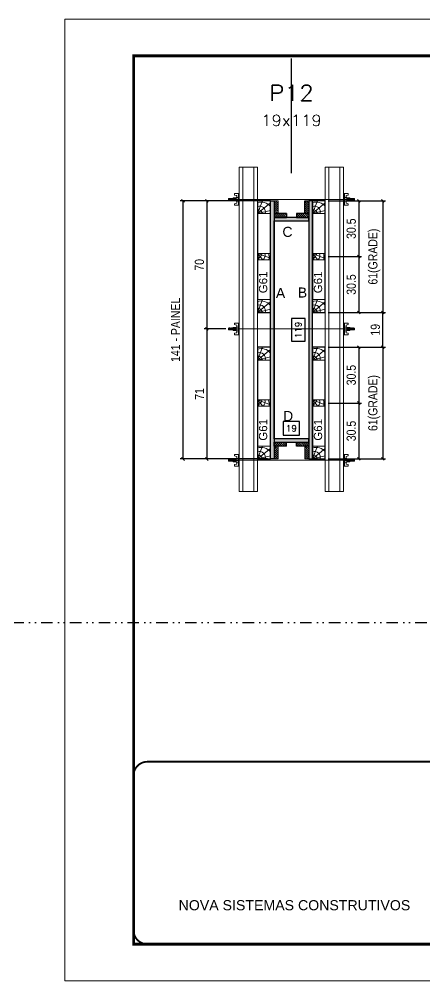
# Model space of a CAD drawing. Extents: x 13770 to 23315, y 867 to 16997.
# Drawn here: x 17519 to 17963, y 11204 to 12254 of the extents above; entities that cross this region are included whole.
import ezdxf
from ezdxf.enums import TextEntityAlignment as Align

# ---------------------------------------------------------------- set-up
doc = ezdxf.new("R2010")
doc.units = 0
for name, pattern in [('CONTINUO', [0]), ('DASHED', [0.75, 0.5, -0.25]), ('DIVIDE2', [0.625, 0.25, -0.125, 0, -0.125, 0, -0.125]), ('HIDDEN', [0.375, 0.25, -0.125])]:
    doc.linetypes.add(name, pattern=pattern)
for name, color, linetype in [('COTA', 241, 'Continuous'), ('cotas', 4, 'Continuous'), ('MEIO_PONT', 93, 'Continuous'), ('Nível', 160, 'Continuous'), ('Painéis', 200, 'Continuous'), ('SARRAFO', 251, 'Continuous'), ('Texto de Titulo', 7, 'Continuous'), ('Texto Qtd Sarr', 242, 'Continuous'), ('TEXTO_GERAL', 7, 'Continuous')]:
    doc.layers.add(name, color=color, linetype=linetype)
for name, color, linetype, lineweight in [('Folhas', 255, 'Continuous', 9), ('Hachura', 251, 'Continuous', 9), ('Madeira', 126, 'Continuous', 18), ('Perfil Metálico', 224, 'Continuous', 18), ('SARRAFO DE PRESSAO', 251, 'DASHED', 9), ('Texto Seção', 7, 'Continuous', 15)]:
    doc.layers.add(name, color=color, linetype=linetype, lineweight=lineweight)
doc.styles.add('ARIAL', font='arial.ttf')
doc.styles.add('COTA TECNICA 2X', font='techl___.ttf', dxfattribs={"height": 10})
doc.styles.add('ROMANS', font='romans.shx')
doc.styles.add('SANSSERIF', font='sas_____.pfb')
doc.dimstyles.new('SECAO PILAR', dxfattribs={"dimtxt": 10, "dimasz": 3, "dimexe": 3, "dimexo": 3, "dimgap": 3, "dimtad": 1, "dimdec": 1, "dimlfac": 0.5, "dimzin": 12, "dimdsep": 46, "dimtxsty": 'COTA TECNICA 2X', "dimblk1": 'OBLIQUE', "dimblk2": 'OBLIQUE', "dimsah": 1, "dimcen": 0.9, "dimclrd": 256, "dimclre": 256, "dimclrt": 256, "dimadec": 1, "dimazin": 3, "dimtfac": 1, "dimtdec": 1, "dimtmove": 0, "dimatfit": 3, "dimfxl": 1, "dimtolj": 1, "dimtzin": 12, "dimarcsym": 0})
doc.dimstyles.new('SECÇÃO 2', dxfattribs={"dimtxt": 7, "dimasz": 6, "dimexe": 0.18, "dimexo": 2, "dimgap": -4, "dimtad": 3, "dimdec": 1, "dimlfac": 0.5, "dimzin": 12, "dimdsep": 46, "dimtxsty": 'ROMANS', "dimblk": 'ARCHTICK', "dimcen": 0.09, "dimse1": 1, "dimse2": 1, "dimsd1": 1, "dimsd2": 1, "dimclrd": 180, "dimclre": 5, "dimclrt": 1, "dimadec": 0, "dimazin": 3, "dimtfac": 1, "dimtdec": 1, "dimtofl": 0, "dimtmove": 0, "dimatfit": 3, "dimldrblk": 'ARCHTICK', "dimfxl": 1, "dimtolj": 1, "dimtzin": 0, "dimarcsym": 0})

# ---------------------------------------------------------------- blocks, each defined once
blk = doc.blocks.new('9999999999')
at = {"color": 30, "linetype": 'CONTINUO', "const_width": 2}
blk.add_lwpolyline([(99584, 34230.2), (99584, 34414.4, 0.414214), (99569, 34429.4), (98229, 34429.4, 0.414214), (98214, 34414.4), (98214, 34245.2, 0.414214), (98229, 34230.2), (99584, 34230.2)], format="xyb", dxfattribs=at)
at = {"layer": 'Folhas'}
blk.add_lwpolyline([(98139, 34190.2), (99624, 34190.2), (99624, 35240.2), (98139, 35240.2)], close=True, dxfattribs=at)
at = {"layer": 'Folhas', "color": 30, "const_width": 3}
blk.add_lwpolyline([(98214, 34230.2), (99584, 34230.2), (99584, 35200.2), (98214, 35200.2)], close=True, dxfattribs=at)
at = {"color": 7, "linetype": 'Continuous', "ltscale": 5, "style": 'ARIAL'}
blk.add_text('NOVA SISTEMAS CONSTRUTIVOS', height=11.059, dxfattribs=at).set_placement((98263.2, 34267.2))
blk = doc.blocks.new('*D773')
at = {"layer": 'COTA', "color": 180, "lineweight": -2, "transparency": 16777216}
for p, q in [((17832, 11927.4), (17817, 11927.4)), ((17817, 11927.4), (17817, 11902.7)), ((17832, 11902.7), (17832, 11927.4)), ((17817, 11902.7), (17832, 11902.7))]:
    blk.add_line(p, q, dxfattribs=at)
at = {"layer": 'Defpoints', "color": 0, "transparency": 16777216}
for p in [(17798, 12034), (17798, 11796), (17836, 11796)]:
    blk.add_point(p, dxfattribs=at)
at = {"layer": 'COTA', "color": 1, "transparency": 16777216, "insert": (17824.5, 11915), "char_height": 7, "attachment_point": 5, "rotation": 90, "style": 'ROMANS'}
blk.add_mtext('\\A1;119', dxfattribs=at)
blk = doc.blocks.new('_ArchTick')
at = {"color": 0, "linetype": 'ByBlock', "const_width": 0.15}
blk.add_lwpolyline([(-0.5, -0.5), (0.5, 0.5)], dxfattribs=at)
blk = doc.blocks.new('*D774')
at = {"layer": 'COTA', "color": 180, "lineweight": -2, "transparency": 16777216}
for p, q in [((17826, 11815), (17808, 11815)), ((17808, 11815), (17808, 11800)), ((17826, 11800), (17826, 11815)), ((17808, 11800), (17826, 11800))]:
    blk.add_line(p, q, dxfattribs=at)
at = {"layer": 'Defpoints', "color": 0, "transparency": 16777216}
for p in [(17798, 12016.7), (17836, 12016.7), (17798, 11796)]:
    blk.add_point(p, dxfattribs=at)
at = {"layer": 'COTA', "color": 1, "transparency": 16777216, "insert": (17817, 11807.5), "char_height": 7, "attachment_point": 5, "style": 'ROMANS'}
blk.add_mtext('\\A1;19', dxfattribs=at)
blk = doc.blocks.new('_Oblique')
at = {"color": 0, "linetype": 'ByBlock', "lineweight": -2}
blk.add_line((-0.5, -0.5), (0.5, 0.5), dxfattribs=at)
blk = doc.blocks.new('*D775')
at = {"layer": 'COTA', "lineweight": -2, "transparency": 16777216}
for p, q in [((17777, 12056), (17721.6, 12056)), ((17724.6, 12056), (17724.6, 11916)), ((17745.2, 11916), (17721.6, 11916))]:
    blk.add_line(p, q, dxfattribs=at)
at = {"layer": 'Defpoints', "color": 0, "transparency": 16777216}
for p in [(17780, 12056), (17724.6, 11916), (17748.2, 11916)]:
    blk.add_point(p, dxfattribs=at)
at = {"layer": 'COTA', "lineweight": -2, "transparency": 16777216, "xscale": 3, "yscale": 3, "zscale": 3}
for p, rotation in [((17724.6, 12056), 90), ((17724.6, 11916), 270)]:
    blk.add_blockref('_Oblique', p, dxfattribs=dict(at, rotation=rotation))
at = {"layer": 'COTA', "transparency": 16777216, "insert": (17716.5, 11986), "char_height": 10, "attachment_point": 5, "rotation": 90, "style": 'COTA TECNICA 2X'}
blk.add_mtext('\\A1;70', dxfattribs=at)
blk = doc.blocks.new('*D776')
at = {"layer": 'COTA', "lineweight": -2, "transparency": 16777216}
for p, q in [((17745.2, 11916), (17721.6, 11916)), ((17724.6, 11916), (17724.6, 11774)), ((17777, 11774), (17721.6, 11774))]:
    blk.add_line(p, q, dxfattribs=at)
at = {"layer": 'Defpoints', "color": 0, "transparency": 16777216}
for p in [(17748.2, 11916), (17724.6, 11774), (17780, 11774)]:
    blk.add_point(p, dxfattribs=at)
at = {"layer": 'COTA', "lineweight": -2, "transparency": 16777216, "xscale": 3, "yscale": 3, "zscale": 3}
for p, rotation in [((17724.6, 11916), 90), ((17724.6, 11774), 270)]:
    blk.add_blockref('_Oblique', p, dxfattribs=dict(at, rotation=rotation))
at = {"layer": 'COTA', "transparency": 16777216, "insert": (17716.6, 11845), "char_height": 10, "attachment_point": 5, "rotation": 90, "style": 'COTA TECNICA 2X'}
blk.add_mtext('\\A1;71', dxfattribs=at)
blk = doc.blocks.new('*D777')
at = {"layer": 'COTA', "lineweight": -2, "transparency": 16777216}
for p, q in [((17791, 12056), (17695.5, 12056)), ((17698.5, 12056), (17698.5, 11774)), ((17791, 11774), (17695.5, 11774))]:
    blk.add_line(p, q, dxfattribs=at)
at = {"layer": 'Defpoints', "color": 0, "transparency": 16777216}
for p in [(17794, 12056), (17698.5, 11774), (17794, 11774)]:
    blk.add_point(p, dxfattribs=at)
at = {"layer": 'COTA', "lineweight": -2, "transparency": 16777216, "xscale": 3, "yscale": 3, "zscale": 3}
for p, rotation in [((17698.5, 12056), 90), ((17698.5, 11774), 270)]:
    blk.add_blockref('_Oblique', p, dxfattribs=dict(at, rotation=rotation))
at = {"layer": 'COTA', "transparency": 16777216, "insert": (17690.4, 11915), "char_height": 10, "attachment_point": 5, "rotation": 90, "style": 'COTA TECNICA 2X'}
blk.add_mtext('\\A1;141 - PAINEL', dxfattribs=at)
blk = doc.blocks.new('PONTALETE')
at = {"layer": 'Madeira'}
for q in [(2.71, 7), (7, 5.76), (7, 1.74)]:
    blk.add_line((0, 0), q, dxfattribs=at)
blk.add_lwpolyline([(0, 0), (7, 0), (7, 7), (0, 7)], close=True, dxfattribs=at)
for centre, radius, start, end in [((2.04, 0.06), 6.23, 37.2818, 109.0913), ((1.09, 0.9), 3.19, 343.603, 109.9847), ((-0.21, -0.78), 3.09, 14.6322, 86.0383)]:
    blk.add_arc(centre, radius, start, end, dxfattribs=at)
blk = doc.blocks.new('MEIO PONTALETE')
at = {"layer": 'Madeira'}
for q in [(2.71, 7), (3.5, 2.88), (3.5, 0.87)]:
    blk.add_line((0, 0), q, dxfattribs=at)
blk.add_lwpolyline([(0, 0), (3.5, 0), (3.5, 7), (0, 7)], close=True, dxfattribs=at)
for centre, radius, start, end in [((2.04, 0.06), 6.23, 76.4499, 109.0913), ((1.09, 0.9), 3.19, 40.9063, 109.9847), ((-0.21, -0.78), 3.09, 14.6322, 86.0383)]:
    blk.add_arc(centre, radius, start, end, dxfattribs=at)
blk = doc.blocks.new('*D767')
at = {"layer": 'COTA', "lineweight": -2, "transparency": 16777216}
for p, q in [((17857, 12056), (17919.8, 12056)), ((17916.8, 12056), (17916.8, 11934)), ((17857, 11934), (17919.8, 11934))]:
    blk.add_line(p, q, dxfattribs=at)
at = {"layer": 'Defpoints', "color": 0, "transparency": 16777216}
for p in [(17854, 12056), (17854, 11934), (17916.8, 11934)]:
    blk.add_point(p, dxfattribs=at)
at = {"layer": 'COTA', "lineweight": -2, "transparency": 16777216, "xscale": 3, "yscale": 3, "zscale": 3}
for p, rotation in [((17916.8, 12056), 90), ((17916.8, 11934), 270)]:
    blk.add_blockref('_Oblique', p, dxfattribs=dict(at, rotation=rotation))
at = {"layer": 'COTA', "transparency": 16777216, "insert": (17907.5, 11995), "char_height": 10, "attachment_point": 5, "rotation": 90, "style": 'COTA TECNICA 2X'}
blk.add_mtext('\\A1;61(GRADE)', dxfattribs=at)
blk = doc.blocks.new('*D768')
at = {"layer": 'COTA', "lineweight": -2, "transparency": 16777216}
for p, q in [((17857, 12056), (17893.6, 12056)), ((17890.6, 12056), (17890.6, 11995)), ((17857, 11995), (17893.6, 11995))]:
    blk.add_line(p, q, dxfattribs=at)
at = {"layer": 'Defpoints', "color": 0, "transparency": 16777216}
for p in [(17854, 12056), (17854, 11995), (17890.6, 11995)]:
    blk.add_point(p, dxfattribs=at)
at = {"layer": 'COTA', "lineweight": -2, "transparency": 16777216, "xscale": 3, "yscale": 3, "zscale": 3}
for p, rotation in [((17890.6, 12056), 90), ((17890.6, 11995), 270)]:
    blk.add_blockref('_Oblique', p, dxfattribs=dict(at, rotation=rotation))
at = {"layer": 'COTA', "transparency": 16777216, "insert": (17882.4, 12025.5), "char_height": 10, "attachment_point": 5, "rotation": 90, "style": 'COTA TECNICA 2X'}
blk.add_mtext('\\A1;30.5', dxfattribs=at)
blk = doc.blocks.new('*D769')
at = {"layer": 'COTA', "lineweight": -2, "transparency": 16777216}
for p, q in [((17857, 11995), (17893.6, 11995)), ((17890.6, 11995), (17890.6, 11934)), ((17857, 11934), (17893.6, 11934))]:
    blk.add_line(p, q, dxfattribs=at)
at = {"layer": 'Defpoints', "color": 0, "transparency": 16777216}
for p in [(17854, 11995), (17854, 11934), (17890.6, 11934)]:
    blk.add_point(p, dxfattribs=at)
at = {"layer": 'COTA', "lineweight": -2, "transparency": 16777216, "xscale": 3, "yscale": 3, "zscale": 3}
for p, rotation in [((17890.6, 11995), 90), ((17890.6, 11934), 270)]:
    blk.add_blockref('_Oblique', p, dxfattribs=dict(at, rotation=rotation))
at = {"layer": 'COTA', "transparency": 16777216, "insert": (17882.4, 11964.5), "char_height": 10, "attachment_point": 5, "rotation": 90, "style": 'COTA TECNICA 2X'}
blk.add_mtext('\\A1;30.5', dxfattribs=at)
blk = doc.blocks.new('*D770')
at = {"layer": 'COTA', "lineweight": -2, "transparency": 16777216}
for p, q in [((17857, 11896.1), (17919.8, 11896.1)), ((17916.8, 11896.1), (17916.8, 11774.1)), ((17857, 11774.1), (17919.8, 11774.1))]:
    blk.add_line(p, q, dxfattribs=at)
at = {"layer": 'Defpoints', "color": 0, "transparency": 16777216}
for p in [(17854, 11896.1), (17854, 11774.1), (17916.8, 11774.1)]:
    blk.add_point(p, dxfattribs=at)
at = {"layer": 'COTA', "lineweight": -2, "transparency": 16777216, "xscale": 3, "yscale": 3, "zscale": 3}
for p, rotation in [((17916.8, 11896.1), 90), ((17916.8, 11774.1), 270)]:
    blk.add_blockref('_Oblique', p, dxfattribs=dict(at, rotation=rotation))
at = {"layer": 'COTA', "transparency": 16777216, "insert": (17907.5, 11835.1), "char_height": 10, "attachment_point": 5, "rotation": 90, "style": 'COTA TECNICA 2X'}
blk.add_mtext('\\A1;61(GRADE)', dxfattribs=at)
blk = doc.blocks.new('*D771')
at = {"layer": 'COTA', "lineweight": -2, "transparency": 16777216}
for p, q in [((17857, 11896.1), (17893.6, 11896.1)), ((17890.6, 11896.1), (17890.6, 11835.1)), ((17857, 11835.1), (17893.6, 11835.1))]:
    blk.add_line(p, q, dxfattribs=at)
at = {"layer": 'Defpoints', "color": 0, "transparency": 16777216}
for p in [(17854, 11896.1), (17854, 11835.1), (17890.6, 11835.1)]:
    blk.add_point(p, dxfattribs=at)
at = {"layer": 'COTA', "lineweight": -2, "transparency": 16777216, "xscale": 3, "yscale": 3, "zscale": 3}
for p, rotation in [((17890.6, 11896.1), 90), ((17890.6, 11835.1), 270)]:
    blk.add_blockref('_Oblique', p, dxfattribs=dict(at, rotation=rotation))
at = {"layer": 'COTA', "transparency": 16777216, "insert": (17882.4, 11865.6), "char_height": 10, "attachment_point": 5, "rotation": 90, "style": 'COTA TECNICA 2X'}
blk.add_mtext('\\A1;30.5', dxfattribs=at)
blk = doc.blocks.new('*D772')
at = {"layer": 'COTA', "lineweight": -2, "transparency": 16777216}
for p, q in [((17857, 11835.1), (17893.6, 11835.1)), ((17890.6, 11835.1), (17890.6, 11774.1)), ((17857, 11774.1), (17893.6, 11774.1))]:
    blk.add_line(p, q, dxfattribs=at)
at = {"layer": 'Defpoints', "color": 0, "transparency": 16777216}
for p in [(17854, 11835.1), (17854, 11774.1), (17890.6, 11774.1)]:
    blk.add_point(p, dxfattribs=at)
at = {"layer": 'COTA', "lineweight": -2, "transparency": 16777216, "xscale": 3, "yscale": 3, "zscale": 3}
for p, rotation in [((17890.6, 11835.1), 90), ((17890.6, 11774.1), 270)]:
    blk.add_blockref('_Oblique', p, dxfattribs=dict(at, rotation=rotation))
at = {"layer": 'COTA', "transparency": 16777216, "insert": (17882.4, 11804.6), "char_height": 10, "attachment_point": 5, "rotation": 90, "style": 'COTA TECNICA 2X'}
blk.add_mtext('\\A1;30.5', dxfattribs=at)
blk = doc.blocks.new('titulo1')
at = {"layer": 'Defpoints', "color": 252, "linetype": 'HIDDEN', "ltscale": 2}
blk.add_line((0, 0), (0, 125), dxfattribs=at)
at = {"layer": 'Defpoints', "style": 'ROMANS', "oblique": 15}
blk.add_attdef('FOLHA', text='', height=10, dxfattribs=at).set_placement((0, 15.6), align=Align.MIDDLE_CENTER)
at = {"layer": 'Texto Qtd Sarr', "color": 3, "style": 'ROMANS', "oblique": 15}
for tag, height, p in [('TITULO', 17, (0, 71.4)), ('SEÇÃO', 12, (0, 41.5))]:
    blk.add_attdef(tag, text='', height=height, dxfattribs=at).set_placement(p, align=Align.MIDDLE_CENTER)
blk = doc.blocks.new('C')
at = {"layer": 'Hachura', "color": 0}
for p, q in [((0, 3.22), (0, -3.22)), ((0.45, 3.22), (0, 3.22)), ((0.46, 3.16), (0, 3.16)), ((0.46, 3.05), (0, 3.05)), ((0.46, 2.88), (0, 2.88)), ((0, 2.75), (0, -1.16)), ((0.46, 2.65), (0, 2.65)), ((0.46, 2.23), (0, 2.23)), ((0.46, 1.51), (0, 1.51)), ((0.39, 0.49), (0.17, 0.49)), ((0.45, -3.23), (0.45, 3.22)), ((0.45, 3.22), (2.58, 3.22)), ((1.74, 0.97), (0.45, 0.97)), ((1.45, 0.1), (0.45, 0.1)), ((1.35, 1.94), (1.35, 0.96)), ((2.58, 2.39), (1.47, 2.09)), ((1.74, -0.97), (1.74, 0.97)), ((1.74, 0.97), (1.74, 0.84)), ((1.74, 0.97), (1.74, 0.84)), ((1.74, 0.84), (3.35, 0.84)), ((3.35, 0.45), (1.74, 0.45)), ((2.58, 3.22), (2.58, 2.39)), ((3.32, 0.84), (3.32, -0.84)), ((3.35, 0.84), (3.35, -0.84)), ((3.68, 0.45), (3.35, 0.45)), ((3.84, -0.52), (3.35, 0.45)), ((3.35, 0.06), (3.67, -0.57)), ((3.68, 0.45), (4.16, -0.52)), ((3.72, 0.5), (4.25, -0.57)), ((4.37, -0.55), (3.83, 0.53)), ((4.15, 0.45), (3.93, 0.45)), ((4.42, -0.52), (3.93, 0.45)), ((4.15, 0.45), (4.26, 0.45)), ((4.26, 0.45), (4.74, -0.52)), ((4.3, 0.5), (4.83, -0.57)), ((4.95, -0.55), (4.41, 0.53)), ((4.51, 0.45), (4.84, 0.45)), ((5, -0.52), (4.51, 0.45)), ((4.84, 0.45), (5.32, -0.52)), ((4.88, 0.5), (5.41, -0.57)), ((5.53, -0.55), (4.99, 0.53)), ((5.58, -0.52), (5.09, 0.45)), ((5.42, 0.45), (5.09, 0.45)), ((5.58, -0.52), (5.09, 0.45)), ((5.42, 0.45), (5.74, -0.19)), ((5.46, 0.5), (5.74, -0.07)), ((5.74, 0.19), (5.57, 0.53)), ((5.74, 0.32), (5.68, 0.45)), ((5.68, 0.45), (5.74, 0.45)), ((5.74, 0.45), (5.9, 0.29)), ((5.74, 0.45), (5.74, -0.52)), ((5.9, -0.36), (5.9, 0.29)), ((0.45, 0), (0, 0)), ((0.46, -1.52), (0, -1.52)), ((0.46, -2.23), (0, -2.23)), ((0.46, -2.65), (0, -2.65)), ((0.46, -2.88), (0, -2.88)), ((0.46, -3.05), (0, -3.05)), ((0.46, -3.16), (0, -3.16)), ((0, -3.22), (2.57, -3.22)), ((0.08, -0.48), (0.29, -0.48)), ((0.29, -0.48), (0.4, -0.48)), ((0.45, 0), (0.45, -0.97)), ((0.45, -0.16), (1.45, -0.16)), ((0.45, -0.65), (0.45, -0.32)), ((0.45, -3.23), (0.45, -0.65)), ((0.45, -0.97), (1.74, -0.97)), ((1.35, -1.94), (1.35, -0.97)), ((2.58, -2.39), (1.47, -2.1)), ((3.35, -0.32), (1.74, -0.32)), ((3.35, -0.84), (1.74, -0.84)), ((2.58, -3.23), (2.58, -2.39)), ((3.35, -0.07), (3.58, -0.52)), ((3.35, -0.52), (3.58, -0.52)), ((3.84, -0.52), (4.16, -0.52)), ((4.42, -0.52), (4.74, -0.52)), ((4.63, -0.52), (4.74, -0.52)), ((5, -0.52), (5.32, -0.52)), ((5.58, -0.52), (5.74, -0.52)), ((5.74, -0.52), (5.9, -0.36)), ((5.74, -0.52), (5.74, -0.52))]:
    blk.add_line(p, q, dxfattribs=at)
for centre, radius, start, end in [((1.52, 1.94), 0.161, 104.7436, 180), ((1.44, -0.03), 0.129, 272.695, 87.305), ((3.81, 0.39), 0.143, 25.5688, 154.4312), ((4.39, 0.39), 0.143, 25.5688, 154.4312), ((4.97, 0.39), 0.143, 25.5688, 154.4312), ((5.55, 0.39), 0.143, 25.5688, 154.4312), ((0.17, -0.37), 0.174, 221.744, 317.8592), ((1.52, -1.94), 0.161, 180, 255.2564), ((3.71, -0.4), 0.174, 222.1408, 318.256), ((4.29, -0.4), 0.174, 222.1408, 318.256), ((4.87, -0.4), 0.174, 222.1408, 318.256), ((5.45, -0.4), 0.174, 222.1408, 318.256), ((5.61, -0.4), 0.174, 317.8592, 318.256)]:
    blk.add_arc(centre, radius, start, end, dxfattribs=at)
blk = doc.blocks.new('*D797')
at = {"layer": 'COTA', "lineweight": -2, "transparency": 16777216}
for p, q in [((17857, 11934), (17919.8, 11934)), ((17916.8, 11896.1), (17916.8, 11934)), ((17857, 11896.1), (17919.8, 11896.1))]:
    blk.add_line(p, q, dxfattribs=at)
at = {"layer": 'Defpoints', "color": 0, "transparency": 16777216}
for p in [(17854, 11934), (17916.8, 11934), (17854, 11896.1)]:
    blk.add_point(p, dxfattribs=at)
at = {"layer": 'COTA', "lineweight": -2, "transparency": 16777216, "xscale": 3, "yscale": 3, "zscale": 3}
for p, rotation in [((17916.8, 11934), 90), ((17916.8, 11896.1), 270)]:
    blk.add_blockref('_Oblique', p, dxfattribs=dict(at, rotation=rotation))
at = {"layer": 'COTA', "transparency": 16777216, "insert": (17908.7, 11915.1), "char_height": 10, "attachment_point": 5, "rotation": 90, "style": 'COTA TECNICA 2X'}
blk.add_mtext('\\A1;19', dxfattribs=at)

msp = doc.modelspace()

# ---------------------------------------------------------------- hatches: boundary and pattern name
at = {"layer": 'Hachura'}
h = msp.add_hatch(color=256, dxfattribs=at)
h.dxf.hatch_style = 1
h.paths.add_polyline_path([(17798.02, 11774.04), (17794.02, 11774.04), (17794.02, 12056.04), (17798.02, 12056.04)])
h = msp.add_hatch(dxfattribs=at)
h.set_pattern_fill('ANSI31', color=256, scale=0.5, angle=90, style=0)
h.set_pattern_definition([(135, (-5093.3903, 21179.9956), (-1.12253202, -1.12253202), [])])
h.paths.add_polyline_path([(17798.02, 12042.04), (17802.42, 12042.04), (17802.42, 12056.04), (17798.02, 12056.04)])
h = msp.add_hatch(dxfattribs=at)
h.set_pattern_fill('ANSI31', color=256, scale=0.5, angle=90, style=0)
h.set_pattern_definition([(135, (-5059.7903, 21179.9956), (-1.12253202, -1.12253202), [])])
h.paths.add_polyline_path([(17831.62, 12042.04), (17836.02, 12042.04), (17836.02, 12056.04), (17831.62, 12056.04)])
h = msp.add_hatch(color=256, dxfattribs=at)
h.dxf.hatch_style = 1
h.paths.add_polyline_path([(17836.02, 11774.04), (17840.02, 11774.04), (17840.02, 12056.04), (17836.02, 12056.04)])
h = msp.add_hatch(dxfattribs=at)
h.set_pattern_fill('ANSI31', color=256, scale=0.5, angle=90, style=0)
h.set_pattern_definition([(135, (-5117.8903, 21179.9956), (-1.12253202, -1.12253202), [])])
h.paths.add_polyline_path([(17811.52, 12042.04), (17811.52, 12037.64), (17798.02, 12037.64), (17798.02, 12042.04)])
h = msp.add_hatch(color=256, dxfattribs=at)
h.dxf.hatch_style = 1
h.paths.add_polyline_path([(17798.02, 12037.64), (17798.02, 12034.04), (17836.02, 12034.04), (17836.02, 12037.64)])
h = msp.add_hatch(dxfattribs=at)
h.set_pattern_fill('ANSI31', color=256, scale=0.5, angle=90, style=0)
h.set_pattern_definition([(135, (-5093.3903, 21179.9956), (-1.12253202, -1.12253202), [])])
h.paths.add_polyline_path([(17836.02, 12042.04), (17836.02, 12037.64), (17822.52, 12037.64), (17822.52, 12042.04)])
h = msp.add_hatch(color=256, dxfattribs=at)
h.dxf.hatch_style = 1
h.paths.add_polyline_path([(17798.02, 11796.04), (17798.02, 11792.44), (17836.02, 11792.44), (17836.02, 11796.04)])
h = msp.add_hatch(dxfattribs=at)
h.set_pattern_fill('ANSI31', color=256, scale=0.5, angle=90, style=0)
h.set_pattern_definition([(135, (-5117.8903, 21143.775), (-1.12253202, -1.12253202), [])])
h.paths.add_polyline_path([(17811.52, 11788.04), (17811.52, 11792.44), (17798.02, 11792.44), (17798.02, 11788.04)])
h = msp.add_hatch(dxfattribs=at)
h.set_pattern_fill('ANSI31', color=256, scale=0.5, angle=90, style=0)
h.set_pattern_definition([(135, (-5093.3903, 21143.775), (-1.12253202, -1.12253202), [])])
h.paths.add_polyline_path([(17836.02, 11788.04), (17836.02, 11792.44), (17822.52, 11792.44), (17822.52, 11788.04)])
h = msp.add_hatch(dxfattribs=at)
h.set_pattern_fill('ANSI31', color=256, scale=0.5, angle=90, style=0)
h.set_pattern_definition([(135, (-5093.3903, 21041.9956), (-1.12253202, -1.12253202), [])])
h.paths.add_polyline_path([(17798.02, 11788.04), (17802.42, 11788.04), (17802.42, 11774.04), (17798.02, 11774.04)])
h = msp.add_hatch(dxfattribs=at)
h.set_pattern_fill('ANSI31', color=256, scale=0.5, angle=90, style=0)
h.set_pattern_definition([(135, (-5059.7903, 21041.9956), (-1.12253202, -1.12253202), [])])
h.paths.add_polyline_path([(17831.62, 11788.04), (17836.02, 11788.04), (17836.02, 11774.04), (17831.62, 11774.04)])

# ---------------------------------------------------------------- linework, layer by layer
for points in [[(17794, 12056.04), (17780, 12056.04), (17780, 11934.04), (17794, 11934.04)], [(17854.02, 12056.03), (17840.02, 12056.03), (17840.02, 11934.03), (17854.02, 11934.03)], [(17794, 11896.04), (17780, 11896.04), (17780, 11774.04), (17794, 11774.04)], [(17854.02, 11896.09), (17840.02, 11896.09), (17840.02, 11774.09), (17854.02, 11774.09)]]:
    msp.add_lwpolyline(points, close=True)
at = {"layer": 'cotas'}
msp.add_lwpolyline([(17836.02, 12034.04), (17836.02, 11796.04), (17798.02, 11796.04), (17798.02, 12034.04)], close=True, dxfattribs=at)
at = {"layer": 'Hachura'}
for p, q in [((17749.21, 12057.45), (17881.01, 12057.47)), ((17749.21, 11916.05), (17881.01, 11916.02)), ((17749.21, 11772.64), (17881.01, 11772.61))]:
    msp.add_line(p, q, dxfattribs=at)
at = {"layer": 'Madeira'}
for points in [[(17802.42, 12056.04), (17802.42, 12042.04), (17798.02, 12042.04), (17798.02, 12056.04)], [(17802.42, 11774.04), (17802.42, 11788.04), (17798.02, 11788.04), (17798.02, 11774.04)], [(17836.02, 11774.04), (17836.02, 11788.04), (17831.62, 11788.04), (17831.62, 11774.04)]]:
    msp.add_lwpolyline(points, close=True, dxfattribs=at)
at = {"layer": 'Nível', "color": 4, "linetype": 'DIVIDE2', "ltscale": 50}
msp.add_line((13769.54, 11595.3), (21112.79, 11595.3), dxfattribs=at)
at = {"layer": 'Painéis'}
for points in [[(17798.02, 11774.04), (17794.02, 11774.04), (17794.02, 12056.04), (17798.02, 12056.04)], [(17836.02, 11774.04), (17840.02, 11774.04), (17840.02, 12056.04), (17836.02, 12056.04)], [(17798.02, 12037.64), (17798.02, 12034.04), (17836.02, 12034.04), (17836.02, 12037.64)], [(17798.02, 11796.04), (17798.02, 11792.44), (17836.02, 11792.44), (17836.02, 11796.04)]]:
    msp.add_lwpolyline(points, close=True, dxfattribs=at)
at = {"layer": 'Perfil Metálico'}
for p, q in [((17760.02, 12092.54), (17760.02, 11738.54)), ((17780.02, 12092.54), (17760.02, 12092.54)), ((17764.02, 11738.54), (17764.02, 12092.54)), ((17776.02, 11738.54), (17776.02, 12092.54)), ((17780.02, 12092.54), (17780.02, 11738.54)), ((17854.02, 12092.54), (17854.02, 11738.54)), ((17854.02, 12092.54), (17874.02, 12092.54)), ((17858.02, 11738.54), (17858.02, 12092.54)), ((17870.02, 11738.54), (17870.02, 12092.54)), ((17874.02, 12092.54), (17874.02, 11738.54)), ((17780.02, 11738.54), (17760.02, 11738.54)), ((17854.02, 11738.54), (17874.02, 11738.54))]:
    msp.add_line(p, q, dxfattribs=at)
at = {"layer": 'SARRAFO'}
for p, q in [((17811.52, 12042.04), (17811.52, 12037.64)), ((17811.52, 11788.04), (17811.52, 11792.44))]:
    msp.add_line(p, q, dxfattribs=at)
msp.add_lwpolyline([(17836.02, 12056.04), (17836.02, 12042.04), (17831.62, 12042.04), (17831.62, 12056.04)], close=True, dxfattribs=at)
for points in [[(17811.52, 12042.04), (17798.02, 12042.04), (17798.02, 12037.64), (17811.52, 12037.64)], [(17836.02, 12042.04), (17822.52, 12042.04), (17822.52, 12037.64), (17836.02, 12037.64)], [(17811.52, 11788.04), (17798.02, 11788.04), (17798.02, 11792.44), (17811.52, 11792.44)], [(17836.02, 11788.04), (17822.52, 11788.04), (17822.52, 11792.44), (17836.02, 11792.44)]]:
    msp.add_lwpolyline(points, dxfattribs=at)

# ---------------------------------------------------------------- block references
at = {"layer": 'Hachura', "linetype": 'Continuous', "yscale": 2, "zscale": 2, "rotation": 180}
for p, xscale in [((17760.01, 12057.45), 2), ((17874.01, 12057.46), -2)]:
    msp.add_blockref('C', p, dxfattribs=dict(at, xscale=xscale))
at = {"layer": 'Hachura', "linetype": 'Continuous', "yscale": 2, "zscale": 2}
for p, xscale in [((17760.01, 11916.05), -2), ((17874.01, 11916.03), 2), ((17760.01, 11772.64), -2), ((17874.01, 11772.62), 2)]:
    msp.add_blockref('C', p, dxfattribs=dict(at, xscale=xscale))
at = {"layer": 'MEIO_PONT', "xscale": 2, "yscale": 2, "zscale": 2}
for p in [(17780, 12042.04), (17840.02, 12042.03), (17780, 11934.04), (17840.02, 11934.03), (17780, 11882.04), (17840.02, 11882.09), (17780, 11774.04), (17840.02, 11774.09)]:
    msp.add_blockref('PONTALETE', p, dxfattribs=at)
at = {"layer": 'MEIO_PONT', "xscale": 1.999999997962732, "yscale": 1.999999997962732, "zscale": 1.999999997962732, "rotation": 270}
for p in [(17780, 11998.54), (17840.02, 11998.53), (17780, 11838.54), (17840.02, 11838.59)]:
    msp.add_blockref('MEIO PONTALETE', p, dxfattribs=at)
at = {"layer": 'SARRAFO DE PRESSAO', "color": 6, "linetype": 'ByBlock'}
msp.add_blockref('9999999999', (-80569.48, -22985.99), dxfattribs=at)
at = {"layer": 'Texto Seção'}
ref = msp.add_blockref('titulo1', (17817.02, 12086.26), dxfattribs=at)
ref.add_attrib('TITULO', 'P12', dxfattribs={"layer": 'Texto de Titulo', "color": 7, "height": 17, "style": 'ROMANS', "width": 1.1}).set_placement((17817.02, 12173.76), align=Align.MIDDLE_CENTER)
ref.add_attrib('SEÇÃO', '19x119', dxfattribs={"layer": 'Texto de Titulo', "color": 7, "height": 12, "style": 'ROMANS', "width": 1.1}).set_placement((17817.02, 12143.76), align=Align.MIDDLE_CENTER)

# ---------------------------------------------------------------- texts
at = {"layer": 'TEXTO_GERAL', "style": 'ARIAL'}
for s, p in [('C', (17812.7, 12022.03)), ('A', (17805.13, 11955.17)), ('B', (17829.04, 11955.77)), ('D', (17813.39, 11820.91))]:
    msp.add_text(s, height=11, dxfattribs=at).set_placement(p, align=Align.MIDDLE_CENTER)
at = {"layer": 'TEXTO_GERAL', "color": 0, "linetype": 'Continuous', "style": 'SANSSERIF'}
for p in [(17786.04, 11954.97), (17846.06, 11954.96), (17786.04, 11793.97), (17846.06, 11794.01)]:
    msp.add_text('G61', height=9, rotation=90, dxfattribs=at).set_placement(p, align=Align.MIDDLE_LEFT)

# ---------------------------------------------------------------- dimensions: what is measured, and where the dimension line sits
at = {"layer": 'COTA'}
for base, p1, p2, text, picture, middle in [((17698.52, 11774.04), (17794, 12056.04), (17794, 11774.04), '<> - PAINEL', '*D777', (17690.45, 11915.04)), ((17916.76, 11934.03), (17854.02, 12056.03), (17854.02, 11934.03), '<>(GRADE)', '*D767', (17907.53, 11995.03)), ((17916.76, 11774.09), (17854.02, 11896.09), (17854.02, 11774.09), '<>(GRADE)', '*D770', (17907.53, 11835.09))]:
    dim = msp.add_linear_dim(base=base, p1=p1, p2=p2, angle=270, text=text, dimstyle='SECAO PILAR', dxfattribs=at)
    dim.commit()
    dim.dimension.update_dxf_attribs({"geometry": picture, "text_midpoint": middle})
for base, p1, p2, angle, picture, middle in [((17724.65, 11915.98), (17780.02, 12056.04), (17748.21, 11915.98), 270, '*D775', (17716.55, 11986.01)), ((17890.58, 11995.03), (17854.02, 12056.03), (17854.02, 11995.03), 270, '*D768', (17882.36, 12025.53)), ((17890.58, 11934.03), (17854.02, 11995.03), (17854.02, 11934.03), 270, '*D769', (17882.36, 11964.53)), ((17916.76, 11934.03), (17854.02, 11896.09), (17854.02, 11934.03), 90, '*D797', (17908.67, 11915.06)), ((17724.65, 11774.04), (17748.21, 11915.98), (17780, 11774.04), 270, '*D776', (17716.58, 11845.01)), ((17890.58, 11835.09), (17854.02, 11896.09), (17854.02, 11835.09), 270, '*D771', (17882.36, 11865.59)), ((17890.58, 11774.09), (17854.02, 11835.09), (17854.02, 11774.09), 270, '*D772', (17882.36, 11804.59))]:
    dim = msp.add_linear_dim(base=base, p1=p1, p2=p2, angle=angle, dimstyle='SECAO PILAR', dxfattribs=at)
    dim.commit()
    dim.dimension.update_dxf_attribs({"geometry": picture, "text_midpoint": middle})
for base, p1, p2, angle, picture, middle in [((17836.02, 11796.04), (17798.02, 12034.04), (17798.02, 11796.04), 270, '*D773', (17836.02, 11915.04)), ((17798.02, 11796.04), (17836.02, 12016.72), (17798.02, 12016.72), 180, '*D774', (17817.02, 11796.04))]:
    dim = msp.add_linear_dim(base=base, p1=p1, p2=p2, angle=angle, dimstyle='SECÇÃO 2', dxfattribs=at)
    dim.commit()
    dim.dimension.update_dxf_attribs({"geometry": picture, "text_midpoint": middle, "dimtype": 160})

doc.saveas('drawing.dxf')
